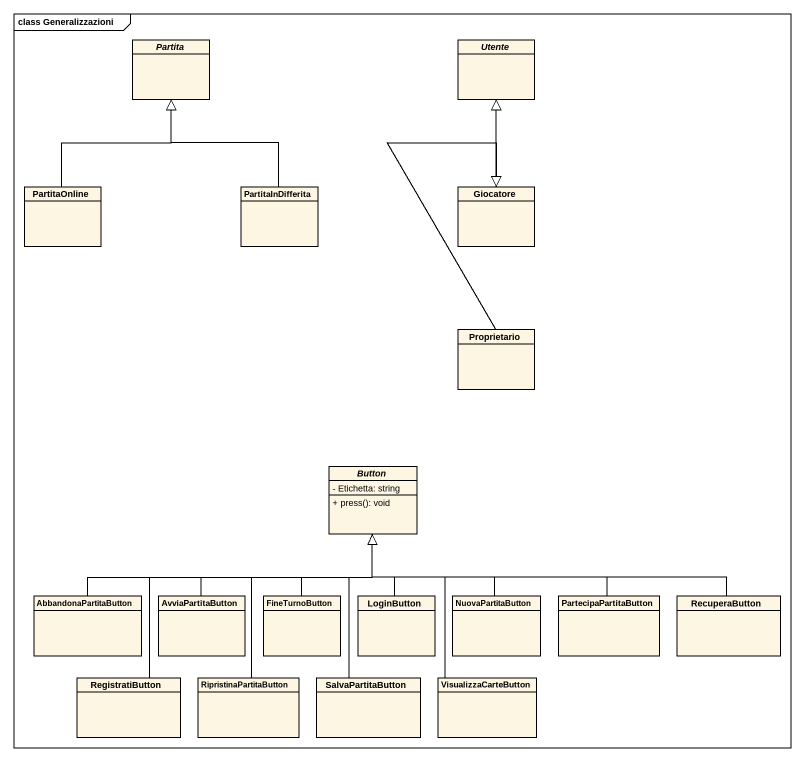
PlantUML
@startuml
mainframe class Generalizzazioni
hide circle
hide empty members
skinparam classAttributeIconSize 0
abstract class Partita
abstract class Utente
class PartitaOnline
class PartitaInDifferita
class Giocatore
class Proprietario
abstract class Button {
  - Etichetta: string
  + press(): void
}
class AbbandonaPartitaButton
class AvviaPartitaButton
class FineTurnoButton
class LoginButton
class NuovaPartitaButton
class PartecipaPartitaButton
class RecuperaButton
class RegistratiButton
class RipristinaPartitaButton
class SalvaPartitaButton
class VisualizzaCarteButton
PartitaOnline -up-|> Partita
PartitaInDifferita -up-|> Partita
Giocatore -up-|> Utente
Proprietario -up-|> Giocatore
AbbandonaPartitaButton -right-|> Button
AvviaPartitaButton -up-|> Button
FineTurnoButton -up-|> Button
LoginButton -up-|> Button
NuovaPartitaButton -up-|> Button
PartecipaPartitaButton -left-|> Button
RecuperaButton -left-|> Button
RegistratiButton -up-|> Button
RipristinaPartitaButton -up-|> Button
SalvaPartitaButton -up-|> Button
VisualizzaCarteButton -up-|> Button
@enduml
